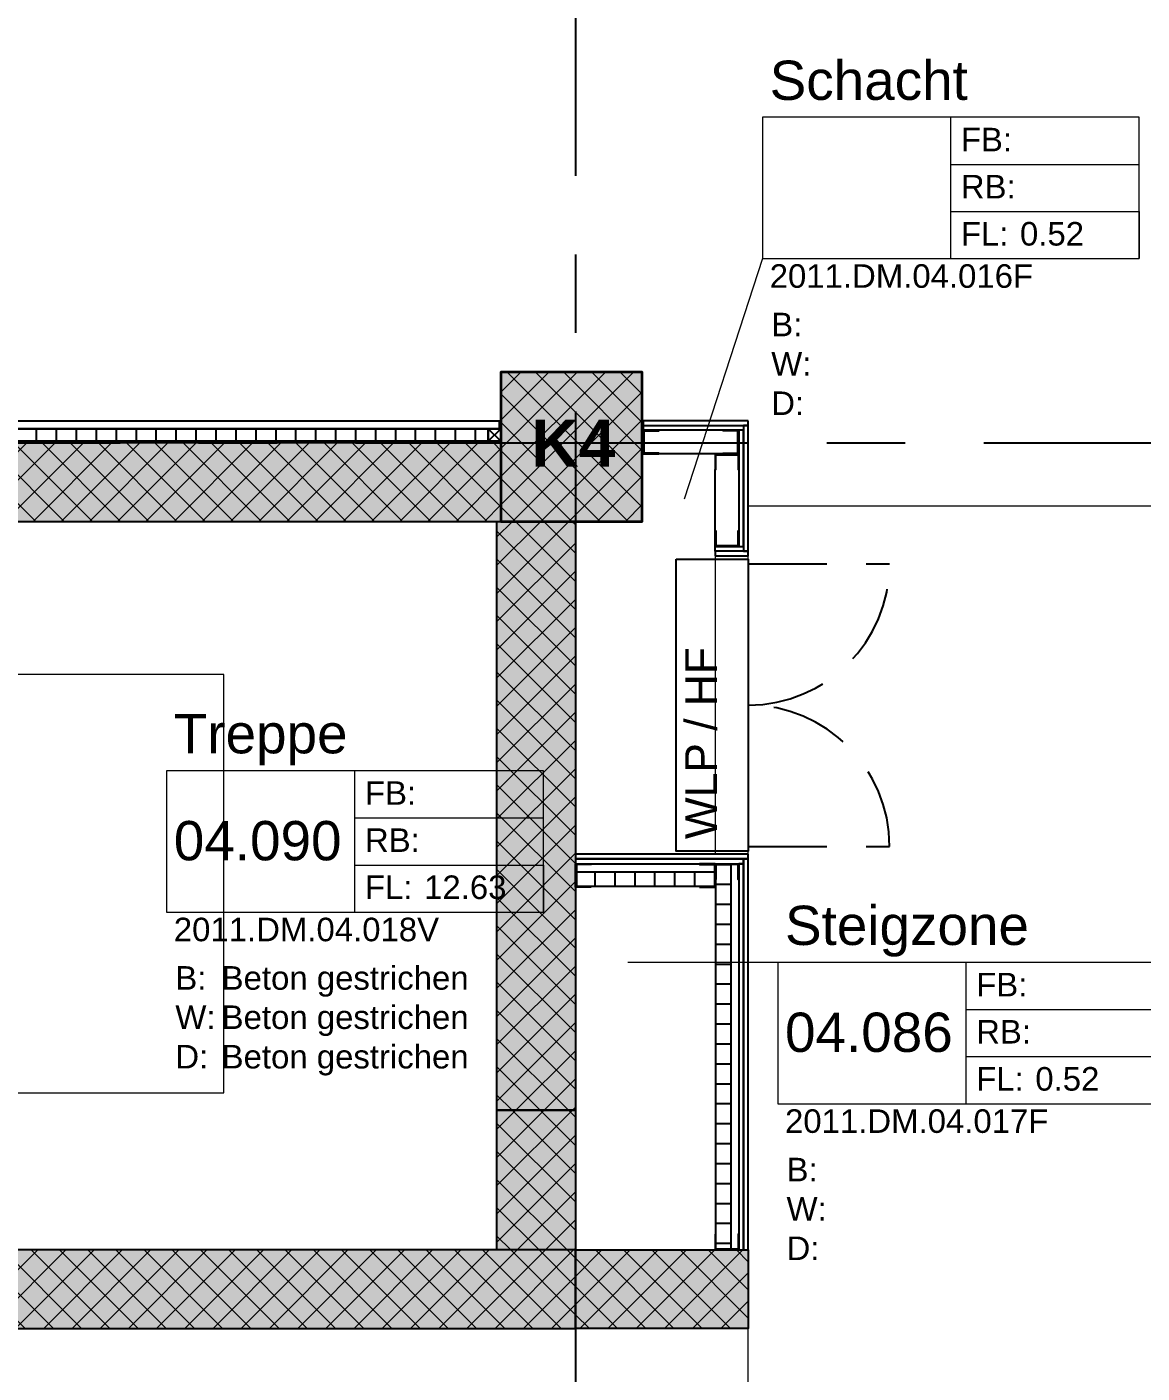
# Model space of a CAD drawing. Header units: millimetres. Extents: x -5 to 111, y -3 to 86.
# Drawn here: x 28.354 to 31.904, y 17.938 to 22.224 of the extents above; entities that cross this region are included whole.
import ezdxf

# ---------------------------------------------------------------- set-up
doc = ezdxf.new("R2010")
doc.units = ezdxf.units.MM
doc.linetypes.add('MITTE', pattern=[2, 1.25, -0.25, 0.25, -0.25])
doc.linetypes.add('STRICHLINIE2', pattern=[0.375, 0.25, -0.125])
for name, color, linetype, lineweight in [('A1------D-', 9, 'Continuous', 18), ('A1------N-', 9, 'Continuous', 25), ('A1E0----E-', 5, 'Continuous', 18), ('A1E00---E-', 3, 'MITTE', 25), ('A1E00---T-', 3, 'Continuous', 25), ('A1E2----E-', 4, 'Continuous', 35), ('A1E2----H-', 5, 'Continuous', 18), ('A1E6----E-', 3, 'Continuous', 25), ('A1E6----H-', 5, 'Continuous', 18), ('A1I4----E-', 92, 'Continuous', 25), ('A1M11---E-', 3, 'Continuous', 25), ('A1M11---H-', 5, 'Continuous', 25), ('A1Z21---E-', 210, 'Continuous', 18), ('A1Z29---T-', 5, 'Continuous', 18)]:
    doc.layers.add(name, color=color, linetype=linetype, lineweight=lineweight)
doc.layers.add('A1------H-', color=8, linetype='Continuous')
doc.styles.add('ARIAL', font='ARIAL.TTF')
doc.styles.add('ARIALFETT', font='ARIALBD.TTF')
doc.dimstyles.new('MST1_50m', dxfattribs={"dimtxt": 0.125, "dimasz": 0.05, "dimexe": 0.05, "dimexo": 0.1, "dimgap": 0.05, "dimtad": 1, "dimdec": 3, "dimzin": 9, "dimdsep": 46, "dimtxsty": 'ARIAL', "dimblk": 'ORIGIN', "dimcen": 0, "dimse1": 1, "dimse2": 1, "dimclrd": 256, "dimclre": 256, "dimclrt": 256, "dimadec": 0, "dimazin": 0, "dimtfac": 1, "dimtdec": 3, "dimtix": 1, "dimtmove": 0, "dimatfit": 3, "dimldrblk": 'ORIGIN', "dimfxl": 0, "dimlwd": -1, "dimlwe": -1, "dimarcsym": 0})

# ---------------------------------------------------------------- blocks, each defined once
blk = doc.blocks.new('_Origin')
at = {"color": 0, "linetype": 'ByBlock', "lineweight": -2}
blk.add_line((0, 0), (-1, 0), dxfattribs=at)
for points in [[(0, 0), (0, 1)], [(0, 0), (0, -1)]]:
    blk.add_lwpolyline(points)
blk.add_circle((0, 0), 0.5, dxfattribs=at)
blk = doc.blocks.new('*D224')
at = {"layer": 'A1------D-', "transparency": 16777216}
blk.add_line((5.295, 4.0007), (84.625, 4.0007), dxfattribs=at)
at = {"layer": 'Defpoints', "color": 0, "transparency": 16777216}
for p in [(84.675, 18.775), (5.245, 8.158), (84.675, 4.0007)]:
    blk.add_point(p, dxfattribs=at)
at = {"layer": 'A1------D-', "transparency": 16777216, "xscale": 0.05, "yscale": 0.05, "zscale": 0.05, "rotation": 180}
blk.add_blockref('_Origin', (5.245, 4.0007), dxfattribs=at)
at = {"layer": 'A1------D-', "transparency": 16777216, "xscale": 0.05, "yscale": 0.05, "zscale": 0.05}
blk.add_blockref('_Origin', (84.675, 4.0007), dxfattribs=at)
at = {"layer": 'A1------D-', "transparency": 16777216, "insert": (44.96, 4.1146), "char_height": 0.125, "attachment_point": 5, "style": 'ARIAL'}
blk.add_mtext('79.43', dxfattribs=at)
blk = doc.blocks.new('bbl-raumstempel')
for points in [[(0, 0), (0, -0.45), (1.2, -0.45), (1.2, 0), (0, 0)], [(0.6, -0.45), (0.6, 0)], [(0.6, -0.15), (1.2, -0.15)], [(0.6, -0.3), (1.2, -0.3)], [(1.2, -0.3), (1.2, -0.45)]]:
    blk.add_lwpolyline(points)
at = {"style": 'ARIAL'}
for s, p in [('FB:', (0.6318, -0.1083)), ('RB:', (0.6318, -0.2583)), ('FL:', (0.6318, -0.4083)), ('B:', (0.0282, -0.6971)), ('W:', (0.0282, -0.8221)), ('D:', (0.0282, -0.9478))]:
    blk.add_text(s, height=0.075, dxfattribs=at).set_placement(p)
for tag, p, height in [('RAUMBEZ', (0.0233, 0.0555), 0.125), ('FB', (0.8201, -0.1083), 0.075), ('RNR1', (0.0233, -0.285), 0.125), ('RB', (0.8201, -0.2583), 0.075), ('FLAECHE', (0.8201, -0.4083), 0.075), ('RNR2', (0.0233, -0.5428), 0.075), ('B', (0.1756, -0.6971), 0.075), ('W', (0.1756, -0.8221), 0.075), ('D', (0.1756, -0.9478), 0.075)]:
    blk.add_attdef(tag, p, '', height=height, dxfattribs=at)
blk = doc.blocks.new('2011.DM.04.016F', base_point=(30.1, 19.59))
at = {"layer": 'A1Z21---E-'}
blk.add_lwpolyline([(30.1, 19.59), (30.1, 20.65), (30.3125, 20.65), (30.3125, 20.865), (30.545, 20.865), (30.545, 19.59)], close=True, dxfattribs=at)
at = {"layer": 'A1Z21---E-', "style": 'ARIAL', "flags": 1}
blk.add_attdef('C_NUMBER', (30.1, 19.59), '', height=10, dxfattribs=at)
blk = doc.blocks.new('2011.DM.04.017F', base_point=(30.103, 19.48725))
at = {"layer": 'A1Z21---E-'}
blk.add_lwpolyline([(30.103, 19.48725), (30.1, 19.48725), (30.1, 18.33), (30.54725, 18.33), (30.54725, 18.333), (30.54725, 19.48725)], close=True, dxfattribs=at)
at = {"layer": 'A1Z21---E-', "style": 'ARIAL', "flags": 1}
blk.add_attdef('C_NUMBER', (30.103, 19.48725), '', height=10, dxfattribs=at)
blk = doc.blocks.new('2011.DM.04.018V', base_point=(24.0392, 18.33))
at = {"layer": 'A1Z21---E-'}
blk.add_lwpolyline([(24.0392, 18.33), (24.0392, 20.65), (29.85, 20.65), (29.85, 18.33), (25.67, 18.33), (25.67, 19.33), (28.2783, 19.33), (28.2783, 19.65), (25.63, 19.65), (25.63, 19.33), (25.67, 19.33), (25.67, 18.33)], close=True, dxfattribs=at)
at = {"layer": 'A1Z21---E-', "style": 'ARIAL', "flags": 1}
blk.add_attdef('C_NUMBER', (24.0392, 18.33), '', height=10, dxfattribs=at)
blk = doc.blocks.new('2011.DM.04.021H', base_point=(25.21, 18.08))
at = {"layer": 'A1Z21---E-'}
blk.add_lwpolyline([(25.21, 18.08), (25.21, 14.9789), (30.0954, 14.9789), (30.0954, 15.1501), (30.0371, 15.1638), (29.9922, 15.1957), (29.9584, 15.2506), (29.95, 15.3), (29.9639, 15.363), (29.993, 15.4052), (30.0384, 15.4368), (30.1, 15.45), (30.1508, 15.4411), (30.2063, 15.4058), (30.2366, 15.362), (30.25, 15.3), (30.2408, 15.2482), (30.2066, 15.1945), (30.1524, 15.1594), (30.1, 15.15), (30.0954, 15.15), (30.0954, 14.9789), (30.65, 14.9789), (30.65, 18.08)], close=True, dxfattribs=at)
at = {"layer": 'A1Z21---E-', "style": 'ARIAL', "flags": 1}
blk.add_attdef('C_NUMBER', (25.21, 18.08), '', height=10, dxfattribs=at)
blk = doc.blocks.new('2011.DM.04.025V', base_point=(44.845, 13.53))
at = {"layer": 'A1Z21---E-'}
blk.add_lwpolyline([(24.12, 18.08), (25.21, 18.08), (25.21, 14.9789), (30.65, 14.9789), (30.65, 20.6995), (31.9757, 20.6995), (31.9757, 14.9789), (44.115, 14.9789)], dxfattribs=at)
at = {"layer": 'A1Z21---E-', "style": 'ARIAL', "flags": 1}
blk.add_attdef('C_NUMBER', (44.845, 13.53), '', height=10, dxfattribs=at)
blk = doc.blocks.new('2011.DM.04.049V', base_point=(35.55, 47.1039))
at = {"layer": 'A1Z21---E-'}
blk.add_lwpolyline([(15.0674, 20.4745), (18.38, 20.4745), (18.38, 21.125), (18.63, 21.125), (18.63, 20.97), (22.3875, 20.97), (22.3875, 21.125), (22.8375, 21.125), (22.8375, 20.97), (29.8575, 20.97), (29.8625, 20.97), (29.8625, 21.125), (30.3125, 21.125), (30.3125, 20.97), (30.65, 20.97), (30.65, 20.9625), (30.65, 20.6995), (37.375, 20.7)], dxfattribs=at)
at = {"layer": 'A1Z21---E-', "style": 'ARIAL', "flags": 1}
blk.add_attdef('C_NUMBER', (35.55, 47.1039), '', height=10, dxfattribs=at)

msp = doc.modelspace()

# ---------------------------------------------------------------- hatches: boundary and pattern name
at = {"layer": 'A1------H-'}
for points in [[(29.8625, 20.65), (30.3125, 20.65), (30.3125, 21.125), (29.8625, 21.125)], [(29.8625, 20.65), (30.3125, 20.65), (30.3125, 21.125), (29.8625, 21.125)], [(25, 20.65), (29.8625, 20.65), (29.8625, 20.9), (25, 20.9)], [(29.85, 20.65), (30.1, 20.65), (30.1, 18.775), (29.85, 18.775)], [(29.85, 18.775), (30.1, 18.775), (30.1, 18.33), (29.85, 18.33)], [(30.1, 18.33), (25.21, 18.33), (25.21, 18.08), (30.1, 18.08)], [(30.1, 18.33), (30.65, 18.33), (30.65, 18.08), (30.1, 18.08)]]:
    msp.add_hatch(color=256, dxfattribs=at).paths.add_polyline_path(points)
at = {"layer": 'A1E2----H-'}
h = msp.add_hatch(dxfattribs=at)
h.set_pattern_fill('ANSI37', color=256, scale=0.02, style=0)
h.paths.add_polyline_path([(29.8625, 20.65), (30.3125, 20.65), (30.3125, 21.125), (29.8625, 21.125)])
h = msp.add_hatch(dxfattribs=at)
h.set_pattern_fill('ANSI37', color=256, scale=0.02, style=0)
h.paths.add_polyline_path([(29.8625, 20.65), (30.3125, 20.65), (30.3125, 21.125), (29.8625, 21.125)])
at = {"layer": 'A1E6----H-'}
h = msp.add_hatch(dxfattribs=at)
h.set_pattern_fill('ANSI37', color=256, scale=0.02, style=0)
h.paths.add_polyline_path([(25, 20.65), (29.8625, 20.65), (29.8625, 20.9), (25, 20.9)])
h = msp.add_hatch(dxfattribs=at)
h.set_pattern_fill('ANSI37', color=256, scale=0.02, style=0)
h.paths.add_polyline_path([(29.85, 18.775), (29.85, 20.65), (30.1, 20.65), (30.1, 18.775)])
h = msp.add_hatch(dxfattribs=at)
h.set_pattern_fill('ANSI37', color=256, scale=0.02, style=0)
h.paths.add_polyline_path([(29.85, 18.33), (29.85, 18.775), (30.1, 18.775), (30.1, 18.33)])
h = msp.add_hatch(dxfattribs=at)
h.set_pattern_fill('ANSI37', color=256, scale=0.02, style=0)
h.paths.add_polyline_path([(30.1, 18.33), (25.21, 18.33), (25.21, 18.08), (30.1, 18.08)])
h = msp.add_hatch(dxfattribs=at)
h.set_pattern_fill('ANSI37', color=256, scale=0.02, style=0)
h.paths.add_polyline_path([(30.1, 18.08), (30.1, 18.33), (30.65, 18.33), (30.65, 18.08)])
at = {"layer": 'A1M11---H-'}
h = msp.add_hatch(dxfattribs=at)
h.set_pattern_fill('ANSI31', color=256, scale=0.02, angle=45, style=0)
h.paths.add_polyline_path([(25.04, 20.905), (25.04, 20.945), (29.8225, 20.945), (29.8225, 20.905)])
h = msp.add_hatch(dxfattribs=at)
h.set_pattern_fill('ANSI31', color=256, scale=0.02, angle=315, style=0)
h.paths.add_polyline_path([(30.5472, 18.333), (30.5472, 19.557), (30.5942, 19.557), (30.5942, 18.333)])
h = msp.add_hatch(dxfattribs=at)
h.set_pattern_fill('ANSI31', color=256, scale=0.02, angle=45, style=0)
h.paths.add_polyline_path([(30.542, 19.4873), (30.103, 19.4873), (30.103, 19.5343), (30.542, 19.5343)])

# ---------------------------------------------------------------- linework, layer by layer
at = {"layer": 'A1E0----E-'}
msp.add_lwpolyline([(25.67, 18.83), (28.98, 18.83), (28.98, 20.1625), (27.2481, 20.1625)], dxfattribs=at)
at = {"layer": 'A1E00---E-'}
for p, q in [((30.1, 79), (30.1, 14.9776)), ((1.4, 20.9), (89.8, 20.9))]:
    msp.add_line(p, q, dxfattribs=at)
at = {"layer": 'A1E2----E-', "flags": 128}
msp.add_lwpolyline([(29.8625, 20.65), (30.3125, 20.65), (30.3125, 21.125), (29.8625, 21.125), (29.8625, 20.65)], dxfattribs=at)
msp.add_lwpolyline([(29.8625, 20.65), (30.3125, 20.65), (30.3125, 21.125), (29.8625, 21.125), (29.8625, 20.65)], dxfattribs=at)
at = {"layer": 'A1E6----E-', "flags": 128}
for points in [[(29.8625, 20.65), (29.8625, 20.9), (25, 20.9), (25, 20.65)], [(30.1, 20.65), (30.1, 18.775), (29.85, 18.775), (29.85, 20.65)], [(30.1, 18.775), (30.1, 18.33), (29.85, 18.33), (29.85, 18.775)], [(30.1, 18.33), (25.21, 18.33), (25.21, 18.08), (30.1, 18.08)], [(30.65, 18.33), (30.65, 18.08), (30.1, 18.08), (30.1, 18.33)]]:
    msp.add_lwpolyline(points, close=True, dxfattribs=at)
at = {"layer": 'A1I4----E-', "linetype": 'STRICHLINIE2'}
for p, q in [((30.65, 20.515), (31.1, 20.515)), ((30.65, 19.615), (31.1, 19.615))]:
    msp.add_line(p, q, dxfattribs=at)
at = {"layer": 'A1I4----E-'}
msp.add_lwpolyline([(30.42, 20.53), (30.65, 20.53), (30.65, 19.6), (30.42, 19.6)], close=True, dxfattribs=at)
at = {"layer": 'A1I4----E-', "linetype": 'STRICHLINIE2'}
for centre, start, end in [((30.65, 20.515), 270, 0), ((30.65, 19.615), 0, 90)]:
    msp.add_arc(centre, 0.45, start, end, dxfattribs=at)
at = {"layer": 'A1M11---E-'}
for p, q in [((30.57, 20.865), (30.3655, 20.865)), ((30.545, 20.62), (30.545, 20.815))]:
    msp.add_line(p, q, dxfattribs=at)
for points in [[(24.98, 20.97), (29.8575, 20.97), (29.8575, 20.945), (24.98, 20.945)], [(30.3125, 20.97), (30.3155, 20.97), (30.3155, 20.865), (30.3125, 20.865)], [(30.65, 20.97), (30.3155, 20.97), (30.3155, 20.955), (30.65, 20.955)], [(25.04, 20.945), (29.8225, 20.945), (29.8225, 20.905), (25.04, 20.905)], [(29.8225, 20.945), (29.8625, 20.945), (29.8625, 20.905), (29.8225, 20.905)], [(30.635, 20.94), (30.3155, 20.94), (30.3155, 20.955), (30.635, 20.955)], [(30.3655, 20.94), (30.3155, 20.94), (30.3155, 20.865), (30.3655, 20.865), (30.3655, 20.8673), (30.3185, 20.8673), (30.3185, 20.9378), (30.3655, 20.9378)], [(30.57, 20.94), (30.62, 20.94), (30.62, 20.865), (30.57, 20.865), (30.57, 20.8673), (30.617, 20.8673), (30.617, 20.9378), (30.57, 20.9378)], [(30.62, 20.94), (30.62, 20.57), (30.635, 20.57), (30.635, 20.94)], [(30.635, 20.955), (30.635, 20.555), (30.65, 20.555), (30.65, 20.955)], [(30.62, 20.815), (30.62, 20.865), (30.545, 20.865), (30.545, 20.815), (30.5472, 20.815), (30.5472, 20.862), (30.6177, 20.862), (30.6177, 20.815)], [(30.62, 20.62), (30.62, 20.57), (30.545, 20.57), (30.545, 20.62), (30.5472, 20.62), (30.5472, 20.573), (30.6177, 20.573), (30.6177, 20.62)], [(30.545, 20.57), (30.635, 20.57), (30.635, 20.555), (30.545, 20.555)], [(30.545, 20.54), (30.65, 20.54), (30.65, 20.555), (30.545, 20.555)], [(30.65, 19.59), (30.1, 19.59), (30.1, 19.575), (30.65, 19.575)], [(30.635, 19.575), (30.1, 19.575), (30.1, 19.56), (30.635, 19.56)], [(30.15, 19.485), (30.1, 19.485), (30.1, 19.56), (30.15, 19.56), (30.15, 19.5578), (30.103, 19.5578), (30.103, 19.4873), (30.15, 19.4873)], [(30.495, 19.485), (30.545, 19.485), (30.545, 19.56), (30.495, 19.56), (30.495, 19.5578), (30.542, 19.5578), (30.542, 19.4873), (30.495, 19.4873)], [(30.545, 19.51), (30.545, 19.56), (30.62, 19.56), (30.62, 19.51), (30.6177, 19.51), (30.6177, 19.557), (30.5472, 19.557), (30.5472, 19.51)], [(30.5472, 18.333), (30.5472, 19.557), (30.5942, 19.557), (30.5942, 18.333)], [(30.62, 18.33), (30.635, 18.33), (30.635, 19.56), (30.62, 19.56)], [(30.635, 18.33), (30.65, 18.33), (30.65, 19.575), (30.635, 19.575)], [(30.542, 19.4873), (30.103, 19.4873), (30.103, 19.5343), (30.542, 19.5343)], [(30.542, 19.4873), (30.103, 19.4873), (30.103, 19.5343), (30.542, 19.5343)], [(30.545, 18.38), (30.545, 18.33), (30.62, 18.33), (30.62, 18.38), (30.6177, 18.38), (30.6177, 18.333), (30.5472, 18.333), (30.5472, 18.38)]]:
    msp.add_lwpolyline(points, close=True, dxfattribs=at)
for points in [[(29.8225, 20.905), (29.8625, 20.945)], [(29.8225, 20.945), (29.8625, 20.905)]]:
    msp.add_lwpolyline(points, dxfattribs=at)
at = {"layer": 'A1Z29---T-'}
for p, q in [((30.6949, 21.4864), (30.4464, 20.7203)), ((30.7437, 19.2457), (30.2661, 19.2457))]:
    msp.add_line(p, q, dxfattribs=at)

# ---------------------------------------------------------------- block references
at = {"layer": 'A1Z21---E-'}
for name, p in [('2011.DM.04.049V', (35.55, 47.1039)), ('2011.DM.04.016F', (30.1, 19.59)), ('2011.DM.04.025V', (44.845, 13.53)), ('2011.DM.04.018V', (24.0392, 18.33)), ('2011.DM.04.017F', (30.103, 19.4873)), ('2011.DM.04.021H', (25.21, 18.08))]:
    msp.add_blockref(name, p, dxfattribs=at)
at = {"layer": 'A1Z29---T-'}
for p, values in [((30.6949, 21.9364), {'FLAECHE': '0.52', 'RAUMBEZ': 'Schacht', 'RNR2': '2011.DM.04.016F'}), ((28.7979, 19.8558), {'FLAECHE': '12.63', 'RAUMBEZ': 'Treppe', 'RNR1': '04.090', 'RNR2': '2011.DM.04.018V', 'B': 'Beton gestrichen', 'W': 'Beton gestrichen', 'D': 'Beton gestrichen'}), ((30.7437, 19.2457), {'FLAECHE': '0.52', 'RAUMBEZ': 'Steigzone', 'RNR1': '04.086', 'RNR2': '2011.DM.04.017F'})]:
    msp.add_blockref('bbl-raumstempel', p, dxfattribs=at).add_auto_attribs(values)

# ---------------------------------------------------------------- texts
at = {"layer": 'A1------N-', "style": 'ARIAL'}
msp.add_text('WLP / HF', height=0.10102, rotation=90, dxfattribs=at).set_placement((30.5502, 19.6382))
at = {"layer": 'A1E00---T-', "style": 'ARIALFETT'}
msp.add_text('K4', height=0.15, dxfattribs=at).set_placement((29.9592, 20.8239))

# ---------------------------------------------------------------- dimensions: what is measured, and where the dimension line sits
at = {"layer": 'A1------D-'}
dim = msp.add_linear_dim(base=(84.675, 4.0007), p1=(5.245, 8.158), p2=(84.675, 18.775), dimstyle='MST1_50m', dxfattribs=at)
dim.commit()
dim.dimension.update_dxf_attribs({"geometry": '*D224', "text_midpoint": (44.96, 4.1146)})

doc.saveas('drawing.dxf')
